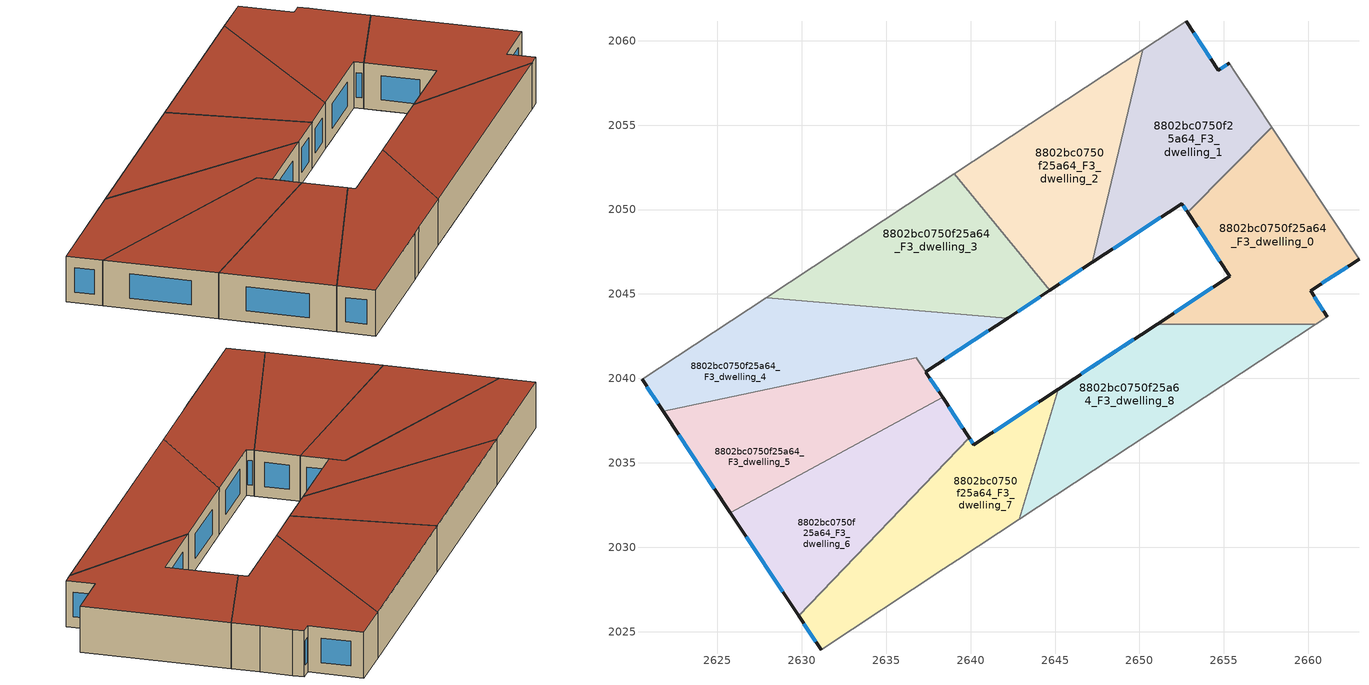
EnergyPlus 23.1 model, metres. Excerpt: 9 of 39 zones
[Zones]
8802bc0750f25a64_F3_dwelling_0
 floor to 8802bc0750f25a64_F2_dwelling_0 (EU_floor_Construction): 2658.56,2053.76 2663,2047.06 2660.13,2045.18 2661.13,2043.66 2660.45,2043.21 2651.04,2043.21 2655.35,2046.05 2653.27,2049.19 z9
 floor to 8802bc0750f25a64_F2_dwelling_1 (EU_floor_Construction): 2657.82,2054.87 2658.56,2053.76 2653.27,2049.19 2652.86,2049.83 z9
 wall outside (EU_wall_Construction): 2661.13,2043.66 2660.13,2045.18 2663,2047.06 / 2652.86,2049.83 2655.35,2046.05 2651.04,2043.21 z9:12
 wall adiabatic (EU_wall_Construction): 2660.45,2043.21 2661.13,2043.66 / 2663,2047.06 2657.82,2054.87 z9:12
 wall to 8802bc0750f25a64_F3_dwelling_8 (EU_wall_Construction): 2651.04,2043.21 2660.45,2043.21 z9:12
 wall to 8802bc0750f25a64_F3_dwelling_1 (EU_wall_Construction): 2657.82,2054.87 2652.86,2049.83 z9:12
 window (EU_Window_Construction): 2660.9,2044.02 2660.37,2044.82 / 2654.34,2045.38 2652.06,2043.88 / 2653.44,2048.94 2654.77,2046.94 / 2660.81,2045.62 2662.33,2046.62 z9.7:11.3
 roof outside (EU_roof_Construction): 2661.13,2043.66 2660.13,2045.18 2663,2047.06 2657.82,2054.87 2652.86,2049.83 2655.35,2046.05 2651.04,2043.21 2660.45,2043.21 z12
8802bc0750f25a64_F3_dwelling_1
 floor to 8802bc0750f25a64_F2_dwelling_1 (EU_floor_Construction): 2655.31,2058.67 2655.71,2058.07 2656.85,2056.34 2657.82,2054.87 2652.86,2049.83 2652.51,2050.36 2647.71,2047.2 2652.41,2060.92 2652.76,2061.15 2654.67,2058.25 z9
 floor to 8802bc0750f25a64_F2_dwelling_2 (EU_floor_Construction): 2652.41,2060.92 2647.71,2047.2 2647.21,2046.87 2650.18,2059.45 z9
 wall outside (EU_wall_Construction): 2647.21,2046.87 2652.51,2050.36 2652.86,2049.83 / 2655.31,2058.67 2654.67,2058.25 2652.76,2061.15 z9:12
 wall adiabatic (EU_wall_Construction): 2657.82,2054.87 2656.85,2056.34 2655.71,2058.07 2655.31,2058.67 / 2652.76,2061.15 2650.18,2059.45 z9:12
 wall to 8802bc0750f25a64_F3_dwelling_2 (EU_wall_Construction): 2650.18,2059.45 2647.21,2046.87 z9:12
 window (EU_Window_Construction): 2652.59,2050.23 2652.77,2049.95 / 2648.45,2047.69 2651.26,2049.54 / 2654.22,2058.93 2653.21,2060.47 / 2655.16,2058.57 2654.82,2058.35 z9.7:11.3
 roof outside (EU_roof_Construction): 2652.86,2049.83 2657.82,2054.87 2656.85,2056.34 2655.71,2058.07 2655.31,2058.67 2654.67,2058.25 2652.76,2061.15 2650.18,2059.45 2647.21,2046.87 2652.51,2050.36 z12
8802bc0750f25a64_F3_dwelling_2
 floor to 8802bc0750f25a64_F2_dwelling_2 (EU_floor_Construction): 2650.18,2059.45 2647.21,2046.87 2645.45,2045.72 2642.38,2054.32 z9
 floor to 8802bc0750f25a64_F2_dwelling_3 (EU_floor_Construction): 2642.38,2054.32 2645.45,2045.72 2644.7,2045.22 2639.03,2052.12 z9
 wall outside (EU_wall_Construction): 2644.7,2045.22 2647.21,2046.87 z9:12
 wall to 8802bc0750f25a64_F3_dwelling_3 (EU_wall_Construction): 2639.03,2052.12 2644.7,2045.22 z9:12
 wall adiabatic (EU_wall_Construction): 2650.18,2059.45 2639.03,2052.12 z9:12
 window (EU_Window_Construction): 2645.29,2045.61 2646.62,2046.48 z9.7:11.3
 roof outside (EU_roof_Construction): 2647.21,2046.87 2650.18,2059.45 2639.03,2052.12 2644.7,2045.22 z12
8802bc0750f25a64_F3_dwelling_3
 floor to 8802bc0750f25a64_F2_dwelling_3 (EU_floor_Construction): 2639.03,2052.12 2644.7,2045.22 2643.19,2044.23 2632.34,2047.72 z9
 floor to 8802bc0750f25a64_F2_dwelling_4 (EU_floor_Construction): 2643.19,2044.23 2642.19,2043.57 2627.89,2044.79 2632.34,2047.72 z9
 wall outside (EU_wall_Construction): 2642.19,2043.57 2644.7,2045.22 z9:12
 wall to 8802bc0750f25a64_F3_dwelling_4 (EU_wall_Construction): 2627.89,2044.79 2642.19,2043.57 z9:12
 wall adiabatic (EU_wall_Construction): 2639.03,2052.12 2627.89,2044.79 z9:12
 window (EU_Window_Construction): 2642.78,2043.96 2644.11,2044.83 z9.7:11.3
 roof outside (EU_roof_Construction): 2644.7,2045.22 2639.03,2052.12 2627.89,2044.79 2642.19,2043.57 z12
8802bc0750f25a64_F3_dwelling_4
 floor to 8802bc0750f25a64_F2_dwelling_5 (EU_floor_Construction): 2640.93,2042.74 2637.34,2040.38 2636.79,2041.21 2621.78,2038.06 2620.53,2039.95 2622.31,2041.12 z9
 floor to 8802bc0750f25a64_F2_dwelling_4 (EU_floor_Construction): 2642.19,2043.57 2640.93,2042.74 2622.31,2041.12 2627.89,2044.79 z9
 wall outside (EU_wall_Construction): 2620.53,2039.95 2621.78,2038.06 / 2637.34,2040.38 2642.19,2043.57 z9:12
 wall adiabatic (EU_wall_Construction): 2627.89,2044.79 2620.53,2039.95 z9:12
 wall to 8802bc0750f25a64_F3_dwelling_5 (EU_wall_Construction): 2621.78,2038.06 2636.79,2041.21 2637.34,2040.38 z9:12
 window (EU_Window_Construction): 2620.83,2039.51 2621.49,2038.51 / 2638.48,2041.13 2641.05,2042.82 z9.7:11.3
 roof outside (EU_roof_Construction): 2637.34,2040.38 2642.19,2043.57 2627.89,2044.79 2620.53,2039.95 2621.78,2038.06 2636.79,2041.21 z12
8802bc0750f25a64_F3_dwelling_5
 floor to 8802bc0750f25a64_F2_dwelling_5 (EU_floor_Construction): 2636.79,2041.21 2637.39,2040.3 2623.33,2035.72 2621.78,2038.06 z9
 floor to 8802bc0750f25a64_F2_dwelling_6 (EU_floor_Construction): 2637.39,2040.3 2638.34,2038.87 2625.76,2032.05 2623.33,2035.72 z9
 wall outside (EU_wall_Construction): 2621.78,2038.06 2625.76,2032.05 / 2638.34,2038.87 2637.34,2040.37 z9:12
 wall to 8802bc0750f25a64_F3_dwelling_6 (EU_wall_Construction): 2625.76,2032.05 2638.34,2038.87 z9:12
 window (EU_Window_Construction): 2622.72,2036.65 2624.83,2033.47 / 2638.1,2039.22 2637.58,2040.02 z9.7:11.3
 roof outside (EU_roof_Construction): 2638.34,2038.87 2636.79,2041.21 2621.78,2038.06 2625.76,2032.05 z12
8802bc0750f25a64_F3_dwelling_6
 floor to 8802bc0750f25a64_F2_dwelling_6 (EU_floor_Construction): 2638.34,2038.87 2638.81,2038.16 2626.97,2030.22 2625.76,2032.05 z9
 floor to 8802bc0750f25a64_F2_dwelling_7 (EU_floor_Construction): 2638.81,2038.16 2639.91,2036.49 2629.81,2025.94 2626.97,2030.22 z9
 wall outside (EU_wall_Construction): 2639.91,2036.49 2638.34,2038.87 / 2625.76,2032.05 2629.81,2025.94 z9:12
 wall to 8802bc0750f25a64_F3_dwelling_7 (EU_wall_Construction): 2629.81,2025.94 2639.91,2036.49 z9:12
 window (EU_Window_Construction): 2639.54,2037.05 2638.71,2038.31 / 2626.71,2030.62 2628.86,2027.37 z9.7:11.3
 roof outside (EU_roof_Construction): 2629.81,2025.94 2639.91,2036.49 2638.34,2038.87 2625.76,2032.05 z12
8802bc0750f25a64_F3_dwelling_7
 floor to 8802bc0750f25a64_F2_dwelling_7 (EU_floor_Construction): 2640.38,2036.2 2630.62,2024.72 2629.81,2025.94 2639.91,2036.49 2640.19,2036.07 z9
 floor to 8802bc0750f25a64_F2_dwelling_8 (EU_floor_Construction): 2645.19,2039.36 2642.87,2031.64 2639.24,2029.26 2638.41,2028.71 2631.14,2023.93 2630.62,2024.72 2640.38,2036.2 z9
 wall outside (EU_wall_Construction): 2629.81,2025.94 2631.14,2023.93 / 2645.19,2039.36 2640.19,2036.07 2639.91,2036.49 z9:12
 wall adiabatic (EU_wall_Construction): 2631.14,2023.93 2638.41,2028.71 2639.24,2029.26 2642.87,2031.64 z9:12
 wall to 8802bc0750f25a64_F3_dwelling_8 (EU_wall_Construction): 2642.87,2031.64 2645.19,2039.36 z9:12
 window (EU_Window_Construction): 2630.12,2025.47 2630.83,2024.4 / 2640.12,2036.17 2639.98,2036.39 / 2644.01,2038.59 2641.36,2036.84 z9.7:11.3
 roof outside (EU_roof_Construction): 2639.24,2029.26 2642.87,2031.64 2645.19,2039.36 2640.19,2036.07 2639.91,2036.49 2629.81,2025.94 2631.14,2023.93 2638.41,2028.71 z12
8802bc0750f25a64_F3_dwelling_8
 floor to 8802bc0750f25a64_F2_dwelling_8 (EU_floor_Construction): 2645.78,2039.75 2644.63,2032.8 2642.87,2031.64 2645.19,2039.36 z9
 floor to 8802bc0750f25a64_F2_dwelling_9 (EU_floor_Construction): 2660.45,2043.21 2644.63,2032.8 2645.77,2039.75 2651.04,2043.21 z9
 wall outside (EU_wall_Construction): 2651.04,2043.21 2645.19,2039.36 z9:12
 wall adiabatic (EU_wall_Construction): 2642.87,2031.64 2660.45,2043.21 z9:12
 window (EU_Window_Construction): 2649.67,2042.31 2646.56,2040.27 z9.7:11.3
 roof outside (EU_roof_Construction): 2660.45,2043.21 2651.04,2043.21 2645.19,2039.36 2642.87,2031.64 z12
[Building]
EU S2 Campaign: North Axis=0; Terrain=City; Solar Distribution=FullExterior
[Site:Location]
Budapest.Ferenc.Liszt.Intl.AP: Latitude=47.437; Longitude=19.256; Time Zone=1; Elevation=185
[SizingPeriod:WeatherFileDays]
AnnualSizingPeriod: Begin Month=1; Begin Day of Month=1; End Month=12; End Day of Month=31; Day of Week for Start Day=Monday; Use Weather File Daylight Saving Period=No; Use Weather File Rain and Snow Indicators=No
[MATERIAL]
EU_InternalMass_Material: Roughness=MediumRough; Thickness=0.1; Conductivity=1; Density=1800; Specific Heat=900; Thermal Absorptance=0.9; Solar Absorptance=0.7; Visible Absorptance=0.7
[MATERIAL:NOMASS] Roughness=MediumRough; Thermal Absorptance=0.9; Solar Absorptance=0.7; Visible Absorptance=0.7
Name | Thermal Resistance
EU_wall_NoMass | 0.832559
EU_roof_NoMass | 1.39638
EU_floor_NoMass | 0.872794
[WINDOWMATERIAL:SIMPLEGLAZINGSYSTEM]
EU_Window_SimpleGlazing: UFactor=2.79869; Solar Heat Gain Coefficient=0.75; Visible Transmittance=0.75
[CONSTRUCTION]
EU_wall_Construction: EU_wall_NoMass
EU_roof_Construction: EU_roof_NoMass
EU_floor_Construction: EU_floor_NoMass
EU_Window_Construction: EU_Window_SimpleGlazing
EU_InternalMass_Construction: EU_InternalMass_Material
[ZONE] Type=1; Multiplier=1; Ceiling Height=autocalculate; Floor Area=autocalculate; Part of Total Floor Area=Yes
Name | Volume
8802bc0750f25a64_F3_dwelling_0 | 217.705
8802bc0750f25a64_F3_dwelling_1 | 217.724
8802bc0750f25a64_F3_dwelling_2 | 217.727
8802bc0750f25a64_F3_dwelling_3 | 217.711
8802bc0750f25a64_F3_dwelling_4 | 221.479
8802bc0750f25a64_F3_dwelling_5 | 213.948
8802bc0750f25a64_F3_dwelling_6 | 217.751
8802bc0750f25a64_F3_dwelling_7 | 217.716
8802bc0750f25a64_F3_dwelling_8 | 217.741
[INTERNALMASS] Construction=EU_InternalMass_Construction
Name | Zone or ZoneList | Surface Area
8802bc0750f25a64_F3_dwelling_0_EU_InternalMass | 8802bc0750f25a64_F3_dwelling_0 | 72.5683
8802bc0750f25a64_F3_dwelling_1_EU_InternalMass | 8802bc0750f25a64_F3_dwelling_1 | 72.5746
8802bc0750f25a64_F3_dwelling_2_EU_InternalMass | 8802bc0750f25a64_F3_dwelling_2 | 72.5754
8802bc0750f25a64_F3_dwelling_3_EU_InternalMass | 8802bc0750f25a64_F3_dwelling_3 | 72.5704
8802bc0750f25a64_F3_dwelling_4_EU_InternalMass | 8802bc0750f25a64_F3_dwelling_4 | 73.8283
8802bc0750f25a64_F3_dwelling_5_EU_InternalMass | 8802bc0750f25a64_F3_dwelling_5 | 71.3214
8802bc0750f25a64_F3_dwelling_6_EU_InternalMass | 8802bc0750f25a64_F3_dwelling_6 | 72.5838
8802bc0750f25a64_F3_dwelling_7_EU_InternalMass | 8802bc0750f25a64_F3_dwelling_7 | 72.5722
8802bc0750f25a64_F3_dwelling_8_EU_InternalMass | 8802bc0750f25a64_F3_dwelling_8 | 72.5805
[OTHEREQUIPMENT] Fuel Type=Electricity; Design Level Calculation Method=Watts/Area; Power per Zone Floor Area=1; Fraction Latent=0; Fraction Radiant=0; Fraction Lost=0; Carbon Dioxide Generation Rate=0; EndUse Subcategory=EU_Step8_InternalGains
Name | Zone or ZoneList or Space or SpaceList | Schedule
EU_Step8_InternalGain_8802bc0750f25a64_F3_dwelling_0_f000 | 8802bc0750f25a64_F3_dwelling_0 | EU_Step8_GainSchedule_8802bc0750f25a64_F3_dwelling_0_f000
EU_Step8_InternalGain_8802bc0750f25a64_F3_dwelling_1_f000 | 8802bc0750f25a64_F3_dwelling_1 | EU_Step8_GainSchedule_8802bc0750f25a64_F3_dwelling_1_f000
EU_Step8_InternalGain_8802bc0750f25a64_F3_dwelling_2_f000 | 8802bc0750f25a64_F3_dwelling_2 | EU_Step8_GainSchedule_8802bc0750f25a64_F3_dwelling_2_f000
EU_Step8_InternalGain_8802bc0750f25a64_F3_dwelling_3_f000 | 8802bc0750f25a64_F3_dwelling_3 | EU_Step8_GainSchedule_8802bc0750f25a64_F3_dwelling_3_f000
EU_Step8_InternalGain_8802bc0750f25a64_F3_dwelling_4_f000 | 8802bc0750f25a64_F3_dwelling_4 | EU_Step8_GainSchedule_8802bc0750f25a64_F3_dwelling_4_f000
EU_Step8_InternalGain_8802bc0750f25a64_F3_dwelling_5_f000 | 8802bc0750f25a64_F3_dwelling_5 | EU_Step8_GainSchedule_8802bc0750f25a64_F3_dwelling_5_f000
EU_Step8_InternalGain_8802bc0750f25a64_F3_dwelling_6_f000 | 8802bc0750f25a64_F3_dwelling_6 | EU_Step8_GainSchedule_8802bc0750f25a64_F3_dwelling_6_f000
EU_Step8_InternalGain_8802bc0750f25a64_F3_dwelling_7_f000 | 8802bc0750f25a64_F3_dwelling_7 | EU_Step8_GainSchedule_8802bc0750f25a64_F3_dwelling_7_f000
EU_Step8_InternalGain_8802bc0750f25a64_F3_dwelling_8_f000 | 8802bc0750f25a64_F3_dwelling_8 | EU_Step8_GainSchedule_8802bc0750f25a64_F3_dwelling_8_f000
[ZONEVENTILATION:DESIGNFLOWRATE] Schedule=EU_AlwaysOn; Design Flow Rate Calculation Method=AirChanges/Hour; Air Changes per Hour=0.475469; Ventilation Type=Natural; Fan Pressure Rise=0; Fan Total Efficiency=1; Constant Term Coefficient=1; Temperature Term Coefficient=0; Velocity Term Coefficient=0; Velocity Squared Term Coefficient=0; Minimum Indoor Temperature=-100; Maximum Indoor Temperature=100; Delta Temperature=-100; Minimum Outdoor Temperature=-100; Maximum Outdoor Temperature=100; Maximum Wind Speed=40
Name | Zone or ZoneList or Space or SpaceList
EU_ConstantAir_8802bc0750f25a64_F3_dwelling_0 | 8802bc0750f25a64_F3_dwelling_0
EU_ConstantAir_8802bc0750f25a64_F3_dwelling_1 | 8802bc0750f25a64_F3_dwelling_1
EU_ConstantAir_8802bc0750f25a64_F3_dwelling_2 | 8802bc0750f25a64_F3_dwelling_2
EU_ConstantAir_8802bc0750f25a64_F3_dwelling_3 | 8802bc0750f25a64_F3_dwelling_3
EU_ConstantAir_8802bc0750f25a64_F3_dwelling_4 | 8802bc0750f25a64_F3_dwelling_4
EU_ConstantAir_8802bc0750f25a64_F3_dwelling_5 | 8802bc0750f25a64_F3_dwelling_5
EU_ConstantAir_8802bc0750f25a64_F3_dwelling_6 | 8802bc0750f25a64_F3_dwelling_6
EU_ConstantAir_8802bc0750f25a64_F3_dwelling_7 | 8802bc0750f25a64_F3_dwelling_7
EU_ConstantAir_8802bc0750f25a64_F3_dwelling_8 | 8802bc0750f25a64_F3_dwelling_8
[HVACTEMPLATE:THERMOSTAT] Constant Heating Setpoint=20; Constant Cooling Setpoint=50
EU_HeatOnly_8802bc0750f25a64_F0_dwelling_0; EU_HeatOnly_8802bc0750f25a64_F0_dwelling_1; EU_HeatOnly_8802bc0750f25a64_F0_dwelling_2; EU_HeatOnly_8802bc0750f25a64_F0_dwelling_3; EU_HeatOnly_8802bc0750f25a64_F0_dwelling_4; EU_HeatOnly_8802bc0750f25a64_F0_dwelling_5; EU_HeatOnly_8802bc0750f25a64_F0_dwelling_6; EU_HeatOnly_8802bc0750f25a64_F0_dwelling_7; EU_HeatOnly_8802bc0750f25a64_F0_dwelling_8; EU_HeatOnly_8802bc0750f25a64_F0_dwelling_9; EU_HeatOnly_8802bc0750f25a64_F1_dwelling_0; EU_HeatOnly_8802bc0750f25a64_F1_dwelling_1; EU_HeatOnly_8802bc0750f25a64_F1_dwelling_2; EU_HeatOnly_8802bc0750f25a64_F1_dwelling_3; EU_HeatOnly_8802bc0750f25a64_F1_dwelling_4; EU_HeatOnly_8802bc0750f25a64_F1_dwelling_5; EU_HeatOnly_8802bc0750f25a64_F1_dwelling_6; EU_HeatOnly_8802bc0750f25a64_F1_dwelling_7; EU_HeatOnly_8802bc0750f25a64_F1_dwelling_8; EU_HeatOnly_8802bc0750f25a64_F1_dwelling_9; EU_HeatOnly_8802bc0750f25a64_F2_dwelling_0; EU_HeatOnly_8802bc0750f25a64_F2_dwelling_1; EU_HeatOnly_8802bc0750f25a64_F2_dwelling_2; EU_HeatOnly_8802bc0750f25a64_F2_dwelling_3; EU_HeatOnly_8802bc0750f25a64_F2_dwelling_4; EU_HeatOnly_8802bc0750f25a64_F2_dwelling_5; EU_HeatOnly_8802bc0750f25a64_F2_dwelling_6; EU_HeatOnly_8802bc0750f25a64_F2_dwelling_7; EU_HeatOnly_8802bc0750f25a64_F2_dwelling_8; EU_HeatOnly_8802bc0750f25a64_F2_dwelling_9; EU_HeatOnly_8802bc0750f25a64_F3_dwelling_0; EU_HeatOnly_8802bc0750f25a64_F3_dwelling_1; EU_HeatOnly_8802bc0750f25a64_F3_dwelling_2; EU_HeatOnly_8802bc0750f25a64_F3_dwelling_3; EU_HeatOnly_8802bc0750f25a64_F3_dwelling_4; EU_HeatOnly_8802bc0750f25a64_F3_dwelling_5; EU_HeatOnly_8802bc0750f25a64_F3_dwelling_6; EU_HeatOnly_8802bc0750f25a64_F3_dwelling_7; EU_HeatOnly_8802bc0750f25a64_F3_dwelling_8
[HVACTEMPLATE:ZONE:IDEALLOADSAIRSYSTEM] System Availability Schedule=EU_AlwaysOn; Maximum Heating Supply Air Temperature=50; Minimum Cooling Supply Air Temperature=13; Maximum Heating Supply Air Humidity Ratio=0.0156; Minimum Cooling Supply Air Humidity Ratio=0.0077; Heating Limit=NoLimit; Cooling Limit=NoLimit; Heating Availability Schedule=EU_AlwaysOn; Cooling Availability Schedule=EU_CoolingOff; Dehumidification Control Type=ConstantSensibleHeatRatio; Cooling Sensible Heat Ratio=0.7; Dehumidification Setpoint=60; Humidification Control Type=None; Humidification Setpoint=30; Outdoor Air Method=None; Outdoor Air Flow Rate per Person=0.00944; Outdoor Air Flow Rate per Zone Floor Area=0; Outdoor Air Flow Rate per Zone=0; Demand Controlled Ventilation Type=None; Outdoor Air Economizer Type=NoEconomizer; Heat Recovery Type=None; Sensible Heat Recovery Effectiveness=0.7; Latent Heat Recovery Effectiveness=0.65
Name | Template Thermostat
8802bc0750f25a64_F3_dwelling_0 | EU_HeatOnly_8802bc0750f25a64_F3_dwelling_0
8802bc0750f25a64_F3_dwelling_1 | EU_HeatOnly_8802bc0750f25a64_F3_dwelling_1
8802bc0750f25a64_F3_dwelling_2 | EU_HeatOnly_8802bc0750f25a64_F3_dwelling_2
8802bc0750f25a64_F3_dwelling_3 | EU_HeatOnly_8802bc0750f25a64_F3_dwelling_3
8802bc0750f25a64_F3_dwelling_4 | EU_HeatOnly_8802bc0750f25a64_F3_dwelling_4
8802bc0750f25a64_F3_dwelling_5 | EU_HeatOnly_8802bc0750f25a64_F3_dwelling_5
8802bc0750f25a64_F3_dwelling_6 | EU_HeatOnly_8802bc0750f25a64_F3_dwelling_6
8802bc0750f25a64_F3_dwelling_7 | EU_HeatOnly_8802bc0750f25a64_F3_dwelling_7
8802bc0750f25a64_F3_dwelling_8 | EU_HeatOnly_8802bc0750f25a64_F3_dwelling_8
[SIZING:ZONE] Zone Cooling Design Supply Air Temperature Input Method=SupplyAirTemperature; Zone Cooling Design Supply Air Temperature=13; Zone Heating Design Supply Air Temperature Input Method=SupplyAirTemperature; Zone Heating Design Supply Air Temperature=50; Zone Cooling Design Supply Air Humidity Ratio=0.008; Zone Heating Design Supply Air Humidity Ratio=0.008; Cooling Design Air Flow Method=DesignDay; Cooling Design Air Flow Rate=0; Cooling Minimum Air Flow per Zone Floor Area=0.000762; Cooling Minimum Air Flow=0; Cooling Minimum Air Flow Fraction=0.2; Heating Design Air Flow Method=DesignDay; Heating Design Air Flow Rate=0; Heating Maximum Air Flow per Zone Floor Area=0.002032; Heating Maximum Air Flow=0.141576; Heating Maximum Air Flow Fraction=0.3; Account for Dedicated Outdoor Air System=No; Dedicated Outdoor Air System Control Strategy=NeutralSupplyAir; Dedicated Outdoor Air Low Setpoint Temperature for Design=autosize; Dedicated Outdoor Air High Setpoint Temperature for Design=autosize; Zone Load Sizing Method=Sensible Load Only No Latent Load; Zone Latent Cooling Design Supply Air Humidity Ratio Input Method=HumidityRatioDifference; Zone Cooling Design Supply Air Humidity Ratio Difference=0.005; Zone Latent Heating Design Supply Air Humidity Ratio Input Method=HumidityRatioDifference; Zone Humidification Design Supply Air Humidity Ratio Difference=0.005
8802bc0750f25a64_F3_dwelling_0; 8802bc0750f25a64_F3_dwelling_1; 8802bc0750f25a64_F3_dwelling_2; 8802bc0750f25a64_F3_dwelling_3; 8802bc0750f25a64_F3_dwelling_4; 8802bc0750f25a64_F3_dwelling_5; 8802bc0750f25a64_F3_dwelling_6; 8802bc0750f25a64_F3_dwelling_7; 8802bc0750f25a64_F3_dwelling_8
[SCHEDULE:CONSTANT]
Name | Hourly Value
EU_AlwaysOn | 1
EU_CoolingOff | 0
[SCHEDULE:FILE] Column Number=1; Rows to Skip at Top=0; Number of Hours of Data=8760; Column Separator=Comma; Interpolate to Timestep=No; Minutes per Item=60; Adjust Schedule for Daylight Savings=Yes
Name | File
EU_Step8_GainSchedule_8802bc0750f25a64_F3_dwelling_0_f000 | ../../schedules/8802bc0750f25a64/8802bc0750f25a64_F3_dwelling_0_f000_gain.csv
EU_Step8_GainSchedule_8802bc0750f25a64_F3_dwelling_1_f000 | ../../schedules/8802bc0750f25a64/8802bc0750f25a64_F3_dwelling_1_f000_gain.csv
EU_Step8_GainSchedule_8802bc0750f25a64_F3_dwelling_2_f000 | ../../schedules/8802bc0750f25a64/8802bc0750f25a64_F3_dwelling_2_f000_gain.csv
EU_Step8_GainSchedule_8802bc0750f25a64_F3_dwelling_3_f000 | ../../schedules/8802bc0750f25a64/8802bc0750f25a64_F3_dwelling_3_f000_gain.csv
EU_Step8_GainSchedule_8802bc0750f25a64_F3_dwelling_4_f000 | ../../schedules/8802bc0750f25a64/8802bc0750f25a64_F3_dwelling_4_f000_gain.csv
EU_Step8_GainSchedule_8802bc0750f25a64_F3_dwelling_5_f000 | ../../schedules/8802bc0750f25a64/8802bc0750f25a64_F3_dwelling_5_f000_gain.csv
EU_Step8_GainSchedule_8802bc0750f25a64_F3_dwelling_6_f000 | ../../schedules/8802bc0750f25a64/8802bc0750f25a64_F3_dwelling_6_f000_gain.csv
EU_Step8_GainSchedule_8802bc0750f25a64_F3_dwelling_7_f000 | ../../schedules/8802bc0750f25a64/8802bc0750f25a64_F3_dwelling_7_f000_gain.csv
EU_Step8_GainSchedule_8802bc0750f25a64_F3_dwelling_8_f000 | ../../schedules/8802bc0750f25a64/8802bc0750f25a64_F3_dwelling_8_f000_gain.csv
